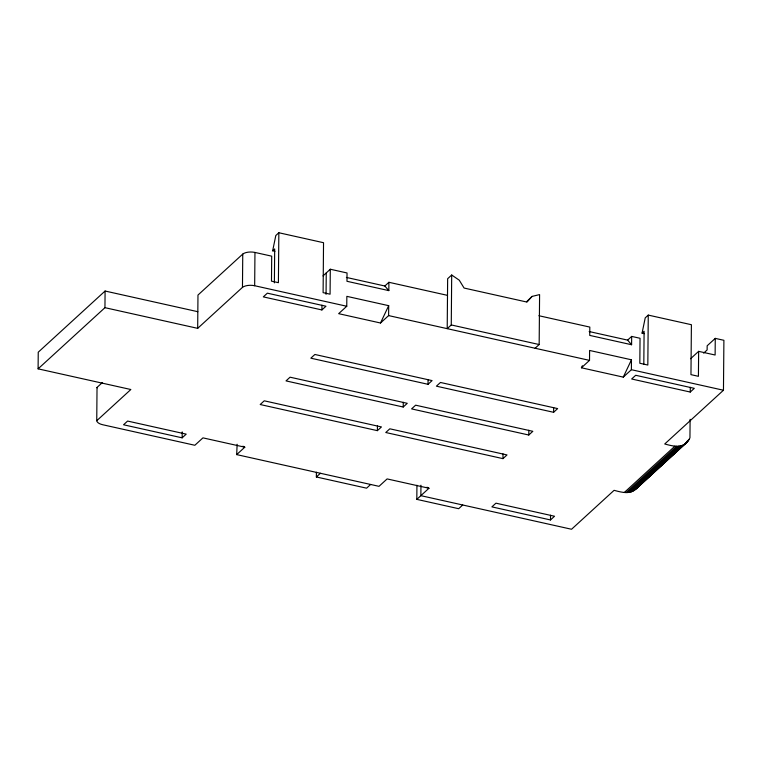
<?xml version="1.0" encoding="UTF-8"?>
<svg xmlns="http://www.w3.org/2000/svg" width="762" height="762" viewBox="0 0 762 762"><rect width="100%" height="100%" fill="white"/><g stroke="black" fill="none" stroke-linecap="round" stroke-linejoin="round"><path stroke-width="1.14" d="M581.425 367.789L589.521 360.378L589.607 350.463L631.46 359.797L631.384 369.703L623.278 377.123L581.425 367.789L582.387 365.75M462.725 504.996L458.676 508.702L416.814 499.367L428.968 488.252L387.115 478.917L379.009 486.337L236.696 454.609L244.802 447.189L202.94 437.864L194.843 445.275L102.756 424.748A10.697 4.772 0.5 0 1 96.745 420.719L130.845 389.515L38.1 368.846L38.243 352.196L105.089 291.027L197.834 311.706M96.745 420.719L97.031 387.429L102.279 382.629M38.1 368.846L104.946 307.677L105.089 291.027M182.147 437.836L186.204 434.13L127.597 421.062L123.549 424.777L182.147 437.836L182.204 431.892M104.946 307.677L197.682 328.346L197.977 295.056L242.754 254.079A9.315 4.153 0.5 0 1 254.956 252.441L271.701 256.165L271.482 281.14L278.406 282.683L278.844 232.743L323.536 242.707L323.107 292.646L330.079 294.199L330.298 269.234L347.043 272.967L346.977 281.292L388.83 290.617L388.906 282.292L447.504 295.361M197.682 328.346L242.468 287.369L242.754 254.079M346.758 306.257L338.652 313.668L380.505 323.002L388.61 315.592L388.696 305.676L346.843 296.351L346.758 306.257L254.67 285.731L254.956 252.441M274.387 282.883L274.682 248.936L272.663 250.793L274.949 251.298M370.637 484.47L366.589 488.175L316.363 476.974L316.401 472.221M321.907 309.943L325.965 306.229L267.357 293.17L263.309 296.875L321.907 309.943L321.955 305.181M326.06 294.342L326.25 272.939M377.39 430.654L381.448 426.939L264.243 400.812L260.194 404.527L377.39 430.654L377.438 425.891M403.212 407.022L407.26 403.317L290.065 377.19L286.017 380.895L403.212 407.022L403.26 402.269M416.814 499.367L416.938 485.242M420.957 485.232L420.862 495.662L571.548 529.257L614.086 490.328C620.868 492.1 629.469 494.7 635.498 489.471L688.353 440.741L689.943 437.826L690.105 419.319M428.034 384.305L432.083 380.6L314.887 354.473L310.829 358.178L428.034 384.305L428.073 379.552M451.695 275.006L447.646 278.711L447.208 328.651L451.266 324.945L451.695 275.006L459.267 280.197L464.087 288.046L527.018 302.076L532.047 296.418L539.591 294.599L539.163 344.538L535.105 348.244M502.968 458.638L507.016 454.933L389.82 428.806L385.762 432.511L502.968 458.638L503.006 453.885M528.78 435.016L532.838 431.311L415.633 405.184L411.585 408.889L528.78 435.016L528.828 430.254M550.488 519.951L554.536 516.245L495.938 503.177L491.89 506.882L550.488 519.951L550.526 515.188M553.603 412.299L557.651 408.594L440.455 382.467L436.407 386.172L553.603 412.299L553.641 407.546M538.877 315.725L589.817 327.089L589.74 335.404L631.593 344.738L631.669 336.413L640.042 338.28L639.823 363.255L647.824 365.036L648.262 315.097L691.401 324.717L690.963 374.647L698.421 376.314L698.64 351.349L715.118 355.016L715.27 338.376L723.9 340.3L723.462 390.239L664.721 443.989C671.513 445.77 680.095 448.351 686.133 443.132M643.814 364.055L644.1 331.289L642.071 333.146L644.347 333.651M690.248 392.049L694.296 388.344L635.698 375.285L631.65 378.99L690.248 392.049L690.286 387.296M236.696 454.609L237.125 444.256M272.663 250.793L275.806 235.525L278.844 232.743M642.071 333.146L645.223 317.878L648.262 315.097M623.278 377.123L631.46 359.797M380.505 323.002L388.696 305.676M635.498 489.471L641.213 483.279M526.561 301.742L532.047 296.418M323.012 275.911L330.298 269.234M346.386 277.425L384.848 286.007L388.906 282.292M316.363 476.974L320.411 473.269M589.159 331.546L627.621 340.119L631.669 336.413M690.534 358.759L698.64 351.349M715.27 338.376L707.165 345.786L707.126 349.948L703.659 353.13M624.278 492.509L674.913 446.17M626.078 492.633L676.713 446.294M627.84 492.566L678.485 446.227M629.555 492.309L680.19 445.97M631.193 491.871L681.828 445.532M656.053 469.706L658.673 467.306M674.389 452.923L677.008 450.523M686.61 441.741L689.229 439.341M632.736 491.242L683.371 444.903M634.174 490.442L688.353 440.741M636.68 488.347L687.314 442.008M451.266 324.945L539.163 344.538M388.61 315.592L589.521 360.378M631.384 369.703L723.462 390.239M426.968 487.204L428.968 488.252M242.897 446.17L244.802 447.189M627.621 340.119L631.593 344.738M384.848 286.007L388.83 290.617M242.468 287.369A9.315 4.153 0.5 0 1 254.67 285.731M97.136 387.848A10.697 4.772 0.5 0 1 97.031 387.429"/></g></svg>
